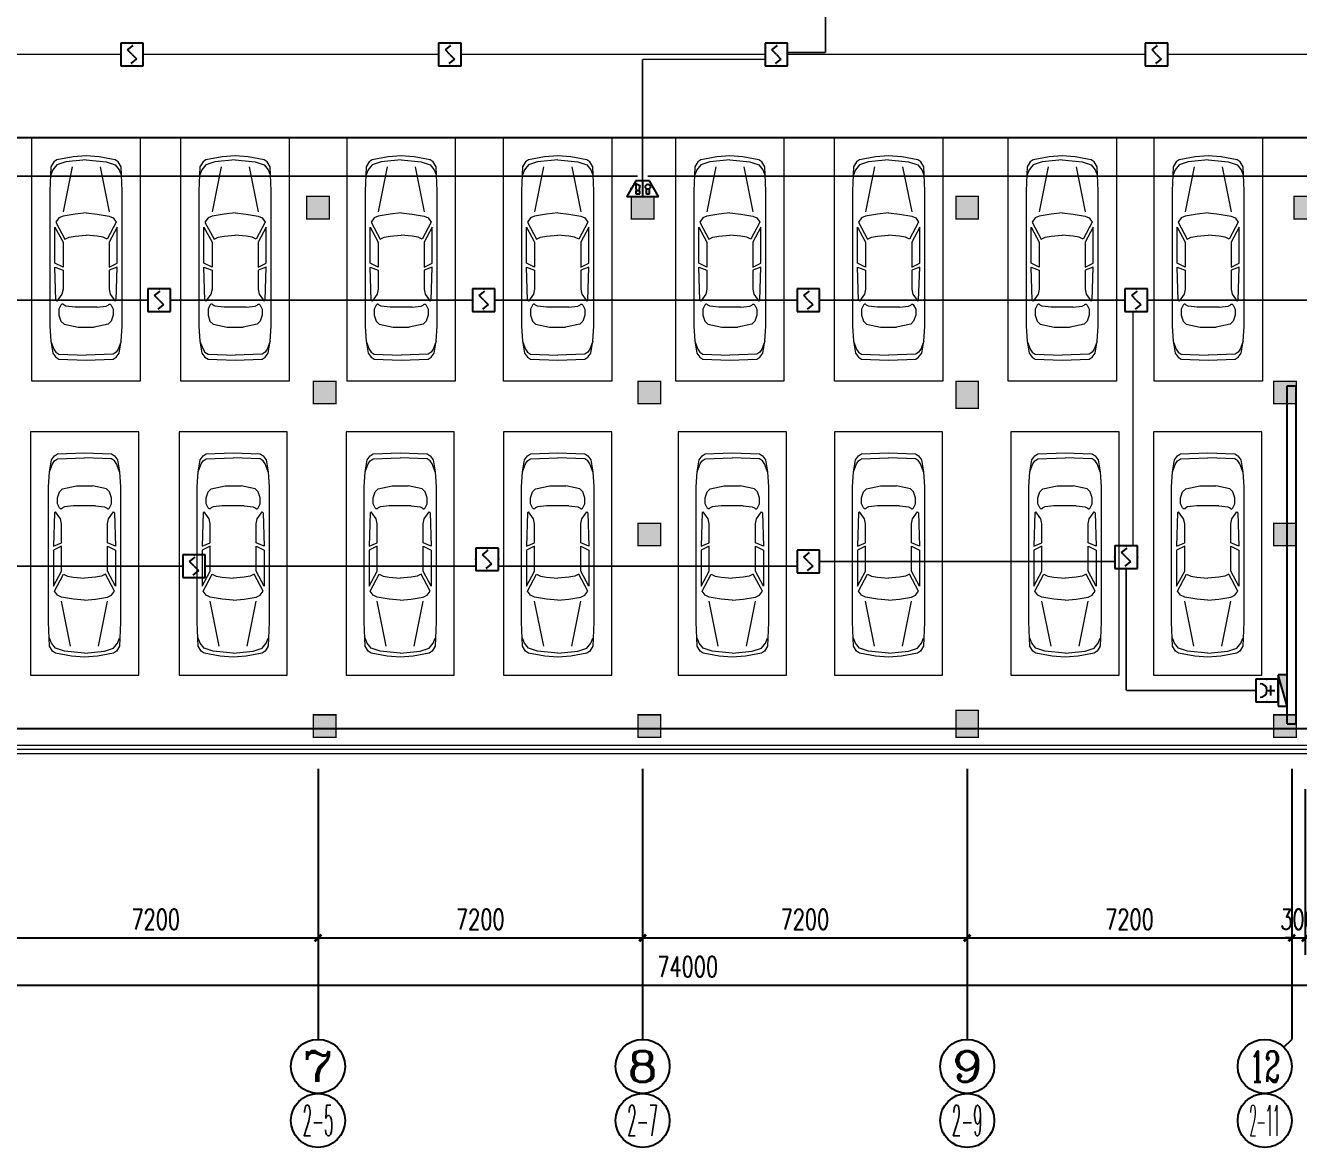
# Model space of a CAD drawing. Extents: x -6243262 to 3079315, y -2914302 to 172723.
# Drawn here: x -1918230 to -1889991, y -1017290 to -992396 of the extents above; entities that cross this region are included whole.
import ezdxf
from ezdxf.enums import TextEntityAlignment as Align

# ---------------------------------------------------------------- set-up
doc = ezdxf.new("R2010")
doc.units = 0
doc.header["$LTSCALE"] = 1000
doc.linetypes.add('DOTE', pattern=[2.42, 2, -0.2, 0.02, -0.2])
for name, color, linetype in [('0-柱2', 6, 'Continuous'), ('0-柱网', 2, 'Continuous'), ('AXIS_TEXT', 7, 'Continuous'), ('EQUIP-消防', 3, 'Continuous'), ('EQUIP_消火栓', 7, 'Continuous'), ('WIRE-消防', 5, 'DOTE'), ('WIRE-消防控制', 4, 'TG_C'), ('WIRE-消防电话', 4, 'TG_F')]:
    doc.layers.add(name, color=color, linetype=linetype)
doc.layers.add('车位', color=252, linetype='Continuous', lineweight=5)
doc.styles.add('_TCH_AXIS', font='COMPLEX', dxfattribs={"bigfont": 'GBCBIG'})
doc.styles.add('_TCH_DIM_T3', font='SIMPLEX', dxfattribs={"width": 0.705882, "bigfont": 'GBCBIG'})
doc.styles.add('COMPLEX', font='COMPLEX')
doc.styles.get("Standard").update_dxf_attribs({"font": 'gbenor.shx', "bigfont": 'gbcbig.shx'})
doc.styles.add('TG_LINETYPE', font='SIMPLEX', dxfattribs={"width": 0.8, "height": 3.5, "bigfont": 'HZTXT'})
doc.linetypes.add('TG_C', pattern='A,2,-0.4,["C",TG_LINETYPE,S=0.1,R=0,X=-0.27,Y=-0.15],0', length=2.4)
doc.linetypes.add('TG_F', pattern='A,2,-0.4,["F",TG_LINETYPE,S=0.1,R=0,X=-0.28,Y=-0.15],0', length=2.4)
doc.dimstyles.new('_TCH_ARCH&&150', dxfattribs={"dimtxt": 446.25, "dimasz": 150, "dimexe": 375, "dimexo": 450, "dimgap": 189.375, "dimtad": 1, "dimdec": 0, "dimzin": 0, "dimdsep": 46, "dimtxsty": '_TCH_DIM_T3', "dimblk": 'ARCHTICK', "dimcen": 0.09, "dimclrt": 7, "dimazin": 2, "dimtfac": 1, "dimtdec": 0, "dimtix": 1, "dimtmove": 2, "dimatfit": 3, "dimfxl": 0, "dimtolj": 1, "dimtzin": 0, "dimarcsym": 0})

# ---------------------------------------------------------------- blocks, each defined once
blk = doc.blocks.new('chewei')
at = {"layer": '车位', "color": 0}
for p, q in [((49201, 155026), (49801, 155049)), ((50401, 155026), (49801, 155049)), ((49023, 154737), (49090, 154915)), ((49090, 154915), (49134, 154982)), ((49134, 154982), (49201, 155026)), ((50467, 154982), (50401, 155026)), ((50512, 154915), (50467, 154982)), ((50578, 154737), (50512, 154915)), ((49201, 154160), (49245, 154293)), ((49245, 154293), (49312, 154360)), ((49312, 154360), (49623, 154426)), ((49623, 154426), (49978, 154426)), ((50290, 154360), (49978, 154426)), ((50356, 154293), (50290, 154360)), ((50401, 154160), (50356, 154293)), ((49201, 154026), (49201, 154160)), ((49245, 153938), (49201, 154026)), ((49267, 153915), (49245, 153938)), ((49290, 153915), (49267, 153915)), ((49312, 153938), (49290, 153915)), ((49356, 153960), (49312, 153938)), ((49556, 153982), (49356, 153960)), ((50045, 153982), (49556, 153982)), ((50045, 153982), (50245, 153960)), ((50245, 153960), (50290, 153938)), ((50290, 153938), (50312, 153915)), ((50312, 153915), (50334, 153915)), ((50334, 153915), (50356, 153938)), ((50356, 153938), (50401, 154026)), ((50401, 154026), (50401, 154160)), ((49134, 153826), (49112, 153093)), ((49156, 153849), (49134, 153826)), ((49267, 153693), (49156, 153849)), ((49290, 153582), (49267, 153693)), ((50312, 153582), (50334, 153693)), ((50334, 153693), (50445, 153849)), ((50445, 153849), (50467, 153826)), ((50467, 153826), (50490, 153093)), ((49290, 153160), (49290, 153582)), ((50312, 153160), (50312, 153582)), ((49112, 153093), (49290, 153160)), ((49290, 153093), (49112, 153004)), ((49290, 152538), (49290, 153093)), ((50490, 153093), (50312, 153160)), ((50312, 153093), (50490, 153004)), ((50312, 152538), (50312, 153093)), ((49112, 153004), (49112, 152204)), ((50490, 153004), (50490, 152204)), ((49112, 152204), (49290, 152538)), ((50490, 152204), (50312, 152538)), ((49134, 152093), (49334, 152471)), ((49334, 152471), (49423, 152427)), ((49423, 152427), (49556, 152404)), ((49556, 152404), (49801, 152382)), ((50045, 152404), (49801, 152382)), ((50178, 152427), (50045, 152404)), ((50267, 152471), (50178, 152427)), ((50467, 152093), (50267, 152471)), ((49201, 152004), (49134, 152093)), ((49290, 151960), (49201, 152004)), ((49556, 151916), (49290, 151960)), ((50045, 151916), (50312, 151960)), ((50312, 151960), (50401, 152004)), ((50401, 152004), (50467, 152093)), ((49490, 150871), (49290, 151871)), ((49801, 151893), (49556, 151916)), ((49801, 151893), (50045, 151916)), ((50112, 150871), (50312, 151871)), ((49067, 150938), (49023, 151049)), ((49156, 150827), (49067, 150938)), ((49356, 150760), (49156, 150827)), ((50245, 150760), (50445, 150827)), ((50445, 150827), (50534, 150938)), ((50534, 150938), (50578, 151049)), ((49801, 150716), (49356, 150760)), ((49801, 150716), (50245, 150760))]:
    blk.add_line(p, q, dxfattribs=at)
for points in [[(48601, 150227), (51001, 150227), (51001, 155627), (48601, 155627)], [(50578, 154737), (50601, 154404), (50601, 151404), (50578, 150871), (50512, 150760), (50445, 150716), (50090, 150649), (49801, 150627), (49512, 150649), (49156, 150716), (49090, 150760), (49023, 150871), (49001, 151404), (49001, 154404), (49023, 154737), (49067, 155004), (49134, 155093), (49201, 155137), (49801, 155160), (50401, 155137), (50467, 155093), (50534, 155004)]]:
    blk.add_lwpolyline(points, close=True, dxfattribs=at)
blk = doc.blocks.new('0-柱2')
at = {"layer": '0-柱2'}
h = blk.add_hatch(color=0, dxfattribs=at)
h.dxf.hatch_style = 1
h.paths.add_polyline_path([(28650, 12000), (29150, 12000), (29150, 11500), (28650, 11500)])
h = blk.add_hatch(color=0, dxfattribs=at)
h.dxf.hatch_style = 1
h.paths.add_polyline_path([(35850, 12000), (36350, 12000), (36350, 11500), (35850, 11500)])
h = blk.add_hatch(color=0, dxfattribs=at)
h.dxf.hatch_style = 1
h.paths.add_polyline_path([(43050, 12000), (43550, 12000), (43550, 11500), (43050, 11500)])
h = blk.add_hatch(color=0, dxfattribs=at)
h.dxf.hatch_style = 1
h.paths.add_polyline_path([(50550, 12000), (51050, 12000), (51050, 11500), (50550, 11500)])
at = {"layer": '0-柱2', "color": 0, "const_width": 30}
for points in [[(28650, 12000), (29150, 12000), (29150, 11500), (28650, 11500)], [(35850, 12000), (36350, 12000), (36350, 11500), (35850, 11500)], [(43050, 12000), (43550, 12000), (43550, 11500), (43050, 11500)], [(50550, 12000), (51050, 12000), (51050, 11500), (50550, 11500)]]:
    blk.add_lwpolyline(points, close=True, dxfattribs=at)
blk = doc.blocks.new('柱网22222')
at = {"layer": '0-柱网'}
h = blk.add_hatch(color=0, dxfattribs=at)
h.dxf.hatch_style = 1
h.paths.add_polyline_path([(97500, 330556), (98000, 330556), (98000, 330056), (97500, 330056)])
h = blk.add_hatch(color=0, dxfattribs=at)
h.dxf.hatch_style = 1
h.paths.add_polyline_path([(104550, 330556), (105050, 330556), (105050, 329956), (104550, 329956)])
h = blk.add_hatch(color=0, dxfattribs=at)
h.dxf.hatch_style = 1
h.paths.add_polyline_path([(111900, 330556), (112400, 330556), (112400, 329956), (111900, 329956)])
h = blk.add_hatch(color=0, dxfattribs=at)
h.dxf.hatch_style = 1
h.paths.add_polyline_path([(119100, 330556), (119600, 330556), (119600, 330056), (119100, 330056)])
h = blk.add_hatch(color=0, dxfattribs=at)
h.dxf.hatch_style = 1
h.paths.add_polyline_path([(126300, 330556), (126800, 330556), (126800, 330056), (126300, 330056)])
h = blk.add_hatch(color=0, dxfattribs=at)
h.dxf.hatch_style = 1
h.paths.add_polyline_path([(133350, 330556), (133850, 330556), (133850, 329956), (133350, 329956)])
h = blk.add_hatch(color=0, dxfattribs=at)
h.dxf.hatch_style = 1
h.paths.add_polyline_path([(140400, 330556), (140900, 330556), (140900, 330056), (140400, 330056)])
h = blk.add_hatch(color=0, dxfattribs=at)
h.dxf.hatch_style = 1
h.paths.add_polyline_path([(97500, 327406), (98000, 327406), (98000, 326906), (97500, 326906)])
h = blk.add_hatch(color=0, dxfattribs=at)
h.dxf.hatch_style = 1
h.paths.add_polyline_path([(104600, 327456), (105000, 327456), (105000, 326856), (104600, 326856)])
h = blk.add_hatch(color=0, dxfattribs=at)
h.dxf.hatch_style = 1
h.paths.add_polyline_path([(126300, 327406), (126800, 327406), (126800, 326906), (126300, 326906)])
h = blk.add_hatch(color=0, dxfattribs=at)
h.dxf.hatch_style = 1
h.paths.add_polyline_path([(140400, 327406), (140900, 327406), (140900, 326906), (140400, 326906)])
h = blk.add_hatch(color=0, dxfattribs=at)
h.dxf.hatch_style = 1
h.paths.add_polyline_path([(97500, 323156), (98000, 323156), (98000, 322656), (97500, 322656)])
h = blk.add_hatch(color=0, dxfattribs=at)
h.dxf.hatch_style = 1
h.paths.add_polyline_path([(104550, 323256), (105050, 323256), (105050, 322656), (104550, 322656)])
h = blk.add_hatch(color=0, dxfattribs=at)
h.dxf.hatch_style = 1
h.paths.add_polyline_path([(111900, 323256), (112400, 323256), (112400, 322656), (111900, 322656)])
h = blk.add_hatch(color=0, dxfattribs=at)
h.dxf.hatch_style = 1
h.paths.add_polyline_path([(119100, 323156), (119600, 323156), (119600, 322656), (119100, 322656)])
h = blk.add_hatch(color=0, dxfattribs=at)
h.dxf.hatch_style = 1
h.paths.add_polyline_path([(126300, 323156), (126800, 323156), (126800, 322656), (126300, 322656)])
h = blk.add_hatch(color=0, dxfattribs=at)
h.dxf.hatch_style = 1
h.paths.add_polyline_path([(133350, 323256), (133850, 323256), (133850, 322656), (133350, 322656)])
h = blk.add_hatch(color=0, dxfattribs=at)
h.dxf.hatch_style = 1
h.paths.add_polyline_path([(140400, 323156), (140900, 323156), (140900, 322656), (140400, 322656)])
at = {"layer": '0-柱网', "color": 0, "const_width": 30}
for points in [[(97500, 330556), (98000, 330556), (98000, 330056), (97500, 330056)], [(104550, 330556), (105050, 330556), (105050, 329956), (104550, 329956)], [(111900, 330556), (112400, 330556), (112400, 329956), (111900, 329956)], [(119100, 330556), (119600, 330556), (119600, 330056), (119100, 330056)], [(126300, 330556), (126800, 330556), (126800, 330056), (126300, 330056)], [(133350, 330556), (133850, 330556), (133850, 329956), (133350, 329956)], [(140400, 330556), (140900, 330556), (140900, 330056), (140400, 330056)], [(97500, 327406), (98000, 327406), (98000, 326906), (97500, 326906)], [(104600, 327456), (105000, 327456), (105000, 326856), (104600, 326856)], [(126300, 327406), (126800, 327406), (126800, 326906), (126300, 326906)], [(140400, 327406), (140900, 327406), (140900, 326906), (140400, 326906)], [(97500, 323156), (98000, 323156), (98000, 322656), (97500, 322656)], [(104550, 323256), (105050, 323256), (105050, 322656), (104550, 322656)], [(111900, 323256), (112400, 323256), (112400, 322656), (111900, 322656)], [(119100, 323156), (119600, 323156), (119600, 322656), (119100, 322656)], [(126300, 323156), (126800, 323156), (126800, 322656), (126300, 322656)], [(133350, 323256), (133850, 323256), (133850, 322656), (133350, 322656)], [(140400, 323156), (140900, 323156), (140900, 322656), (140400, 322656)]]:
    blk.add_lwpolyline(points, close=True, dxfattribs=at)
blk = doc.blocks.new('_ArchTick')
at = {"color": 0, "linetype": 'ByBlock', "const_width": 0.4}
blk.add_lwpolyline([(-0.5, -0.5), (0.5, 0.5)], dxfattribs=at)
blk = doc.blocks.new('*D566')
at = {"layer": '0-柱网', "color": 0, "lineweight": -2, "transparency": 16777216}
for p, q in [((1320574, -1195682), (1320574, -1200107)), ((1394574, -1195682), (1394574, -1200107)), ((1320574, -1199732), (1394574, -1199732))]:
    blk.add_line(p, q, dxfattribs=at)
at = {"layer": 'Defpoints', "color": 0, "transparency": 16777216}
for p in [(1320574, -1195232), (1394574, -1195232), (1394574, -1199732)]:
    blk.add_point(p, dxfattribs=at)
at = {"layer": '0-柱网', "color": 0, "lineweight": -2, "transparency": 16777216, "xscale": 150, "yscale": 150, "zscale": 150, "rotation": 180}
blk.add_blockref('_ArchTick', (1320574, -1199732), dxfattribs=at)
at = {"layer": '0-柱网', "color": 0, "lineweight": -2, "transparency": 16777216, "xscale": 150, "yscale": 150, "zscale": 150}
blk.add_blockref('_ArchTick', (1394574, -1199732), dxfattribs=at)
at = {"layer": '0-柱网', "color": 7, "transparency": 16777216, "insert": (1357574, -1199319), "char_height": 446.2, "attachment_point": 5, "style": '_TCH_DIM_T3'}
blk.add_mtext('\\A1;74000', dxfattribs=at)
blk = doc.blocks.new('*D573')
at = {"layer": '0-柱网', "color": 0, "lineweight": -2, "transparency": 16777216}
for p, q in [((1342174, -1195382), (1342174, -1199057)), ((1349374, -1195382), (1349374, -1199057)), ((1342174, -1198682), (1349374, -1198682))]:
    blk.add_line(p, q, dxfattribs=at)
at = {"layer": 'Defpoints', "color": 0, "transparency": 16777216}
for p in [(1342174, -1194932), (1349374, -1194932), (1349374, -1198682)]:
    blk.add_point(p, dxfattribs=at)
at = {"layer": '0-柱网', "color": 0, "lineweight": -2, "transparency": 16777216, "xscale": 150, "yscale": 150, "zscale": 150, "rotation": 180}
blk.add_blockref('_ArchTick', (1342174, -1198682), dxfattribs=at)
at = {"layer": '0-柱网', "color": 0, "lineweight": -2, "transparency": 16777216, "xscale": 150, "yscale": 150, "zscale": 150}
blk.add_blockref('_ArchTick', (1349374, -1198682), dxfattribs=at)
at = {"layer": '0-柱网', "color": 7, "transparency": 16777216, "insert": (1345774, -1198269), "char_height": 446.2, "attachment_point": 5, "style": '_TCH_DIM_T3'}
blk.add_mtext('\\A1;7200', dxfattribs=at)
blk = doc.blocks.new('*D574')
at = {"layer": '0-柱网', "color": 0, "lineweight": -2, "transparency": 16777216}
for p, q in [((1349374, -1195382), (1349374, -1199057)), ((1356574, -1195382), (1356574, -1199057)), ((1349374, -1198682), (1356574, -1198682))]:
    blk.add_line(p, q, dxfattribs=at)
at = {"layer": 'Defpoints', "color": 0, "transparency": 16777216}
for p in [(1349374, -1194932), (1356574, -1194932), (1356574, -1198682)]:
    blk.add_point(p, dxfattribs=at)
at = {"layer": '0-柱网', "color": 0, "lineweight": -2, "transparency": 16777216, "xscale": 150, "yscale": 150, "zscale": 150, "rotation": 180}
blk.add_blockref('_ArchTick', (1349374, -1198682), dxfattribs=at)
at = {"layer": '0-柱网', "color": 0, "lineweight": -2, "transparency": 16777216, "xscale": 150, "yscale": 150, "zscale": 150}
blk.add_blockref('_ArchTick', (1356574, -1198682), dxfattribs=at)
at = {"layer": '0-柱网', "color": 7, "transparency": 16777216, "insert": (1352974, -1198269), "char_height": 446.2, "attachment_point": 5, "style": '_TCH_DIM_T3'}
blk.add_mtext('\\A1;7200', dxfattribs=at)
blk = doc.blocks.new('*D575')
at = {"layer": '0-柱网', "color": 0, "lineweight": -2, "transparency": 16777216}
for p, q in [((1356574, -1195382), (1356574, -1199057)), ((1363774, -1195382), (1363774, -1199057)), ((1356574, -1198682), (1363774, -1198682))]:
    blk.add_line(p, q, dxfattribs=at)
at = {"layer": 'Defpoints', "color": 0, "transparency": 16777216}
for p in [(1356574, -1194932), (1363774, -1194932), (1363774, -1198682)]:
    blk.add_point(p, dxfattribs=at)
at = {"layer": '0-柱网', "color": 0, "lineweight": -2, "transparency": 16777216, "xscale": 150, "yscale": 150, "zscale": 150, "rotation": 180}
blk.add_blockref('_ArchTick', (1356574, -1198682), dxfattribs=at)
at = {"layer": '0-柱网', "color": 0, "lineweight": -2, "transparency": 16777216, "xscale": 150, "yscale": 150, "zscale": 150}
blk.add_blockref('_ArchTick', (1363774, -1198682), dxfattribs=at)
at = {"layer": '0-柱网', "color": 7, "transparency": 16777216, "insert": (1360174, -1198269), "char_height": 446.2, "attachment_point": 5, "style": '_TCH_DIM_T3'}
blk.add_mtext('\\A1;7200', dxfattribs=at)
blk = doc.blocks.new('*D576')
at = {"layer": '0-柱网', "color": 0, "lineweight": -2, "transparency": 16777216}
for p, q in [((1363774, -1195382), (1363774, -1199057)), ((1370974, -1195382), (1370974, -1199057)), ((1363774, -1198682), (1370974, -1198682))]:
    blk.add_line(p, q, dxfattribs=at)
at = {"layer": 'Defpoints', "color": 0, "transparency": 16777216}
for p in [(1363774, -1194932), (1370974, -1194932), (1370974, -1198682)]:
    blk.add_point(p, dxfattribs=at)
at = {"layer": '0-柱网', "color": 0, "lineweight": -2, "transparency": 16777216, "xscale": 150, "yscale": 150, "zscale": 150, "rotation": 180}
blk.add_blockref('_ArchTick', (1363774, -1198682), dxfattribs=at)
at = {"layer": '0-柱网', "color": 0, "lineweight": -2, "transparency": 16777216, "xscale": 150, "yscale": 150, "zscale": 150}
blk.add_blockref('_ArchTick', (1370974, -1198682), dxfattribs=at)
at = {"layer": '0-柱网', "color": 7, "transparency": 16777216, "insert": (1367374, -1198269), "char_height": 446.2, "attachment_point": 5, "style": '_TCH_DIM_T3'}
blk.add_mtext('\\A1;7200', dxfattribs=at)
blk = doc.blocks.new('*D577')
at = {"layer": '0-柱网', "color": 0, "lineweight": -2, "transparency": 16777216}
for p, q in [((1370974, -1195382), (1370974, -1199057)), ((1371274, -1195382), (1371274, -1199057)), ((1370974, -1198682), (1370824, -1198682)), ((1370974, -1198682), (1371274, -1198682)), ((1371274, -1198682), (1371424, -1198682))]:
    blk.add_line(p, q, dxfattribs=at)
at = {"layer": 'Defpoints', "color": 0, "transparency": 16777216}
for p in [(1370974, -1194932), (1371274, -1194932), (1371274, -1198682)]:
    blk.add_point(p, dxfattribs=at)
at = {"layer": '0-柱网', "color": 0, "lineweight": -2, "transparency": 16777216, "xscale": 150, "yscale": 150, "zscale": 150}
blk.add_blockref('_ArchTick', (1370974, -1198682), dxfattribs=at)
at = {"layer": '0-柱网', "color": 0, "lineweight": -2, "transparency": 16777216, "xscale": 150, "yscale": 150, "zscale": 150, "rotation": 180}
blk.add_blockref('_ArchTick', (1371274, -1198682), dxfattribs=at)
at = {"layer": '0-柱网', "color": 7, "transparency": 16777216, "insert": (1371124, -1198269), "char_height": 446.2, "attachment_point": 5, "style": '_TCH_DIM_T3'}
blk.add_mtext('\\A1;300', dxfattribs=at)
blk = doc.blocks.new('_AXISO')
at = {"color": 0}
blk.add_circle((0, 0), 0.5, dxfattribs=at)
at = {"layer": 'AXIS_TEXT', "color": 0, "style": 'COMPLEX', "width": 1.041667}
blk.add_attdef('A', text='', height=0.56, dxfattribs=at).set_placement((-0.25, -0.28), (0.25, -0.28), align=Align.FIT)
blk = doc.blocks.new('$Equip$00002649')
for p, q in [((-0.5, 0.5), (-0.5, -0.5)), ((0.5, 0.5), (-0.5, 0.5)), ((-0.2, 0.2), (0.05, 0.4)), ((0, 0), (-0.2, 0.2)), ((0, 0), (0.2, -0.2)), ((0.5, -0.5), (0.5, 0.5)), ((-0.5, -0.5), (0.5, -0.5)), ((0.2, -0.2), (-0.05, -0.4))]:
    blk.add_line(p, q)
at = {"const_width": 0.04}
blk.add_lwpolyline([(-0.5, 0.5), (0.5, 0.5), (0.5, -0.5), (-0.5, -0.5), (-0.5, 0.5), (0.5, 0.5)], dxfattribs=at)
for p in [(-0.5, 0), (0, 0.5), (0.5, 0), (0, -0.5)]:
    blk.add_point(p)
at = {"color": 7, "flags": 1}
for tag, height, p in [('A', 0.00002, (0, 0)), ('B', 0.4, (0.762, -0.208))]:
    blk.add_attdef(tag, text='', height=height, dxfattribs=at).set_placement(p, align=Align.MIDDLE_CENTER)
blk = doc.blocks.new('$equip$00002656')
for p, q in [((-0.5, 1), (-0.5, 0)), ((0.5, 1), (-0.5, 1)), ((0.5, 0), (0.5, 1)), ((-0.5, 0), (0.5, 0)), ((-0.219, 0.331), (0.222, 0.331)), ((0, 0.5), (0, 0.15))]:
    blk.add_line(p, q)
at = {"const_width": 0.04}
blk.add_lwpolyline([(-0.5, 1), (0.5, 1), (0.5, 0), (-0.5, 0), (-0.5, 1), (0.5, 1)], dxfattribs=at)
blk.add_arc((0, 0.8), 0.3, 180, 0)
for p in [(0, 1), (-0.5, 0.5), (0, 0), (0.5, 0.5)]:
    blk.add_point(p)
at = {"color": 7, "flags": 1}
for tag, height, p in [('A', 0.00002, (0, 0)), ('B', 0.4, (0.762, 0.292))]:
    blk.add_attdef(tag, text='', height=height, dxfattribs=at).set_placement(p, align=Align.MIDDLE_CENTER)
blk = doc.blocks.new('$equip$00002679')
for p, q in [((-0.3, 0.699), (-0.703, 0)), ((-0.264, 0.249), (-0.304, 0.569)), ((-0.304, 0.569), (-0.128, 0.489)), ((0.3, 0.699), (-0.3, 0.699)), ((0.3, 0.699), (-0.3, 0.699)), ((0, 0.699), (0, 0)), ((0.703, 0), (0.3, 0.699)), ((-0.703, 0), (0.703, 0)), ((-0.304, 0.249), (-0.304, 0.113)), ((-0.128, 0.249), (-0.304, 0.249)), ((-0.304, 0.113), (-0.128, 0.113)), ((-0.128, 0.489), (-0.168, 0.249)), ((-0.128, 0.113), (-0.128, 0.249)), ((0.174, 0.11), (0.174, 0.338)), ((0.294, 0.11), (0.174, 0.11)), ((0.294, 0.338), (0.294, 0.11))]:
    blk.add_line(p, q)
at = {"const_width": 0.04}
for points in [[(-0.299, 0.699), (0.301, 0.699), (0.703, 0), (-0.702, 0), (-0.299, 0.699), (0.301, 0.699)], [(-0.3, 0.699), (0.3, 0.699), (0.703, 0), (-0.703, 0), (-0.3, 0.699), (0.3, 0.699)]]:
    blk.add_lwpolyline(points, dxfattribs=at)
blk.add_circle((0.234, 0.43), 0.111)
for p in [(0, 0.699), (-0.501, 0.349), (0, 0), (0.502, 0.349)]:
    blk.add_point(p)
at = {"color": 7, "flags": 1}
for tag, height, p in [('A', 0.00002, (0, 0)), ('B', 0.4, (0.961, 0.299))]:
    blk.add_attdef(tag, text='', height=height, dxfattribs=at).set_placement(p, align=Align.MIDDLE_CENTER)
blk = doc.blocks.new('$TwtSys$00000434')
for p, q in [((-0.5, 0.5), (-0.5, -0.5)), ((-0.5, -0.5), (0.5, 0.5)), ((0.5, 0.5), (-0.5, 0.5)), ((0.5, -0.5), (0.5, 0.5)), ((-0.5, -0.5), (0.5, -0.5))]:
    blk.add_line(p, q)
blk.add_solid([(0.5, -0.5), (0.5, 0.5), (-0.5, -0.5)])
blk = doc.blocks.new('345634')
at = {"layer": '0-柱网', "color": 8}
for p, q in [((1382675.2, -1180931.9), (1334874.1, -1180931.9)), ((1370874.1, -1193931.9), (1370874.1, -1186431.9)), ((1370874.1, -1186431.9), (1371074.1, -1186431.9)), ((1371074.1, -1193931.9), (1371074.1, -1186431.9)), ((1370874.1, -1193931.9), (1371074.1, -1193931.9)), ((1349374.1, -1194931.9), (1349374.1, -1200931.9)), ((1356574.1, -1194931.9), (1356574.1, -1200931.9)), ((1363774.1, -1194931.9), (1363774.1, -1200931.9)), ((1370974.1, -1194931.9), (1370974.1, -1200931.9)), ((1370798.4, -1201107.6), (1370974.1, -1200931.9))]:
    blk.add_line(p, q, dxfattribs=at)
blk.add_lwpolyline([(1338674.1, -1194031.9), (1394633.1, -1194031.9), (1399308.6, -1185583.5), (1385044.2, -1162824.9)], dxfattribs=at)
for centre in [(1349374.1, -1202731.9), (1356574.1, -1202731.9), (1363774.1, -1202731.9), (1370374.1, -1202731.9)]:
    blk.add_circle(centre, 600, dxfattribs=at)
for name, p in [('0-柱2', (1320474.1, -1194231.9)), ('柱网22222', (1230173.7, -1516887.8)), ('chewei', (1294395.1, -1343079.4)), ('chewei', (1297690, -1343079.4)), ('chewei', (1301395.8, -1343079.4)), ('chewei', (1304890, -1343079.4)), ('chewei', (1308763.2, -1343079.4)), ('chewei', (1312227.9, -1343079.4)), ('chewei', (1316143.5, -1343079.4)), ('chewei', (1319308.4, -1343079.4))]:
    blk.add_blockref(name, p, dxfattribs=at)
at = {"layer": '0-柱网', "color": 8, "xscale": -1, "rotation": 180}
for p in [(1294427.8, -1030705.1), (1297733.2, -1030705.1), (1301418.3, -1030705.1), (1304889.2, -1030705.1), (1308707.6, -1030705.1), (1312230.8, -1030705.1), (1316081.7, -1030705.1), (1319320.1, -1030705.1)]:
    blk.add_blockref('chewei', p, dxfattribs=at)
at = {"layer": '0-柱网', "color": 8}
ref = blk.add_blockref('_AXISO', (1349374.1, -1201531.9), dxfattribs=dict(at, xscale=1200, yscale=1200, zscale=1200))
ref.add_attrib('A', '7', dxfattribs={"layer": 'AXIS_TEXT', "color": 8, "height": 678.8, "style": '_TCH_AXIS', "width": 1.5}).set_placement((1349034.7, -1201871.3), (1349713.5, -1201871.3), align=Align.FIT)
ref = blk.add_blockref('_AXISO', (1356574.1, -1201531.9), dxfattribs=dict(at, xscale=1200, yscale=1200, zscale=1200))
ref.add_attrib('A', '8', dxfattribs={"layer": 'AXIS_TEXT', "color": 8, "height": 678.8, "style": '_TCH_AXIS', "width": 1.5}).set_placement((1356234.7, -1201871.3), (1356913.5, -1201871.3), align=Align.FIT)
ref = blk.add_blockref('_AXISO', (1363774.1, -1201531.9), dxfattribs=dict(at, xscale=1200, yscale=1200, zscale=1200))
ref.add_attrib('A', '9', dxfattribs={"layer": 'AXIS_TEXT', "color": 8, "height": 678.8, "style": '_TCH_AXIS', "width": 1.5}).set_placement((1363434.7, -1201871.3), (1364113.5, -1201871.3), align=Align.FIT)
ref = blk.add_blockref('_AXISO', (1370374.1, -1201531.9), dxfattribs=dict(at, xscale=1200, yscale=1200, zscale=1200))
ref.add_attrib('A', '12', dxfattribs={"layer": 'AXIS_TEXT', "color": 8, "height": 678.82, "style": '_TCH_AXIS', "width": 0.724138}).set_placement((1370034.7, -1201871.3), (1370713.5, -1201871.3), align=Align.FIT)
at = {"layer": '0-柱网', "color": 7, "style": '_TCH_AXIS'}
for s, width, p, p2 in [('2-5', 0.35, (1349034.7, -1203071.3), (1349713.5, -1203071.3)), ('2-7', 0.35, (1356234.7, -1203071.3), (1356913.5, -1203071.3)), ('2-9', 0.35, (1363434.7, -1203071.3), (1364113.5, -1203071.3)), ('2-11', 0.3, (1370034.7, -1203071.3), (1370713.5, -1203071.3))]:
    blk.add_text(s, height=678.82, dxfattribs=dict(at, width=width)).set_placement(p, p2, align=Align.FIT)
at = {"layer": '0-柱网', "color": 8}
for p1, p2, distance, picture, middle in [((1342174.1, -1194931.9), (1349374.1, -1194931.9), -3750, '*D573', (1345774.1, -1198269.4)), ((1349374.1, -1194931.9), (1356574.1, -1194931.9), -3750, '*D574', (1352974.1, -1198269.4)), ((1356574.1, -1194931.9), (1363774.1, -1194931.9), -3750, '*D575', (1360174.1, -1198269.4)), ((1363774.1, -1194931.9), (1370974.1, -1194931.9), -3750, '*D576', (1367374.1, -1198269.4)), ((1370974.1, -1194931.9), (1371274.1, -1194931.9), -3750, '*D577', (1371124.1, -1198269.4)), ((1320574.1, -1195231.9), (1394574.1, -1195231.9), -4500, '*D566', (1357574.1, -1199319.4))]:
    dim = blk.add_aligned_dim(p1=p1, p2=p2, distance=distance, dimstyle='_TCH_ARCH&&150', dxfattribs=at)
    dim.commit()
    dim.dimension.update_dxf_attribs({"geometry": picture, "text_midpoint": middle})

msp = doc.modelspace()

# ---------------------------------------------------------------- linework, layer by layer
at = {"layer": 'WIRE-消防', "linetype": 'DOTE', "const_width": 35}
for points in [[(-1900485, -992997), (-1900485, -990505)], [(-1922290.5, -993037.7), (-1916115.5, -993037.7)], [(-1915615.5, -993037.7), (-1909065.5, -993037.7)], [(-1908565.5, -993037.7), (-1901822.6, -993037.7)], [(-1904540.2, -995841.2), (-1904540.2, -993148)], [(-1904540.2, -993148), (-1901822.6, -993148)], [(-1901322.6, -992997), (-1900485, -992997)], [(-1901322.6, -993037.7), (-1893390.5, -993037.7)], [(-1892890.5, -993037.7), (-1885890.5, -993037.7)], [(-1922290.5, -998490.5), (-1915515.5, -998490.5)], [(-1915015.5, -998490.5), (-1908315.5, -998490.5)], [(-1907815.5, -998490.5), (-1901115.5, -998490.5)], [(-1900615.5, -998490.5), (-1893840.5, -998490.5)], [(-1893340.5, -998490.5), (-1886015.5, -998490.5)], [(-1893662.3, -1003940.5), (-1893662.3, -998740.5)], [(-1919540.5, -1004390.5), (-1914740.5, -1004390.5)], [(-1914240.5, -1004390.5), (-1908240.5, -1004390.5)], [(-1907740.5, -1004390.5), (-1901115.5, -1004390.5)], [(-1900615.5, -1004290.5), (-1894065.5, -1004290.5)], [(-1893812.7, -1007150.5), (-1893812.7, -1004440.5)], [(-1893812.7, -1007150.5), (-1890940.5, -1007150.5)], [(-1926815.9, -1008366.2), (-1884829.2, -1008366.2)], [(-1939078, -1008552.2), (-1884547.2, -1008552.2)]]:
    msp.add_lwpolyline(points, dxfattribs=at)
at = {"layer": 'WIRE-消防控制', "linetype": 'TG_C', "const_width": 35}
msp.add_lwpolyline([(-1933944.2, -1008455.2), (-1884680.5, -1008455.2)], dxfattribs=at)
at = {"layer": 'WIRE-消防电话', "linetype": 'TG_F', "const_width": 35}
for points in [[(-1925890.5, -995740), (-1904652.7, -995740)], [(-1904427.7, -995740), (-1885753, -995740)]]:
    msp.add_lwpolyline(points, dxfattribs=at)

# ---------------------------------------------------------------- block references
msp.add_blockref('345634', (-3261114.6, 186041.4))
at = {"layer": 'EQUIP-消防', "xscale": 500, "yscale": 500, "zscale": 500}
for name, p in [('$Equip$00002649', (-1915865.5, -993040)), ('$Equip$00002649', (-1908815.5, -993040.5)), ('$Equip$00002649', (-1901572.6, -993040.5)), ('$Equip$00002649', (-1893140.5, -993040.5)), ('$equip$00002679', (-1904540.5, -996190.5)), ('$Equip$00002649', (-1915265.5, -998490.5)), ('$Equip$00002649', (-1908065.5, -998490.5)), ('$Equip$00002649', (-1900865.5, -998490.5)), ('$Equip$00002649', (-1893590.5, -998490.5)), ('$Equip$00002649', (-1914490.5, -1004390.5)), ('$Equip$00002649', (-1907990.5, -1004240.5)), ('$Equip$00002649', (-1900865.5, -1004290.5)), ('$Equip$00002649', (-1893815.5, -1004190.5))]:
    msp.add_blockref(name, p, dxfattribs=at)
at = {"layer": 'EQUIP-消防', "xscale": 500, "yscale": 500, "zscale": 500, "rotation": 90}
msp.add_blockref('$equip$00002656', (-1890440.5, -1007150.5), dxfattribs=at)
at = {"layer": 'EQUIP_消火栓', "xscale": 700, "yscale": 200, "zscale": 700, "rotation": 89.99999999999999}
msp.add_blockref('$TwtSys$00000434', (-1890340.5, -1007150.5), dxfattribs=at)

doc.saveas('drawing.dxf')
